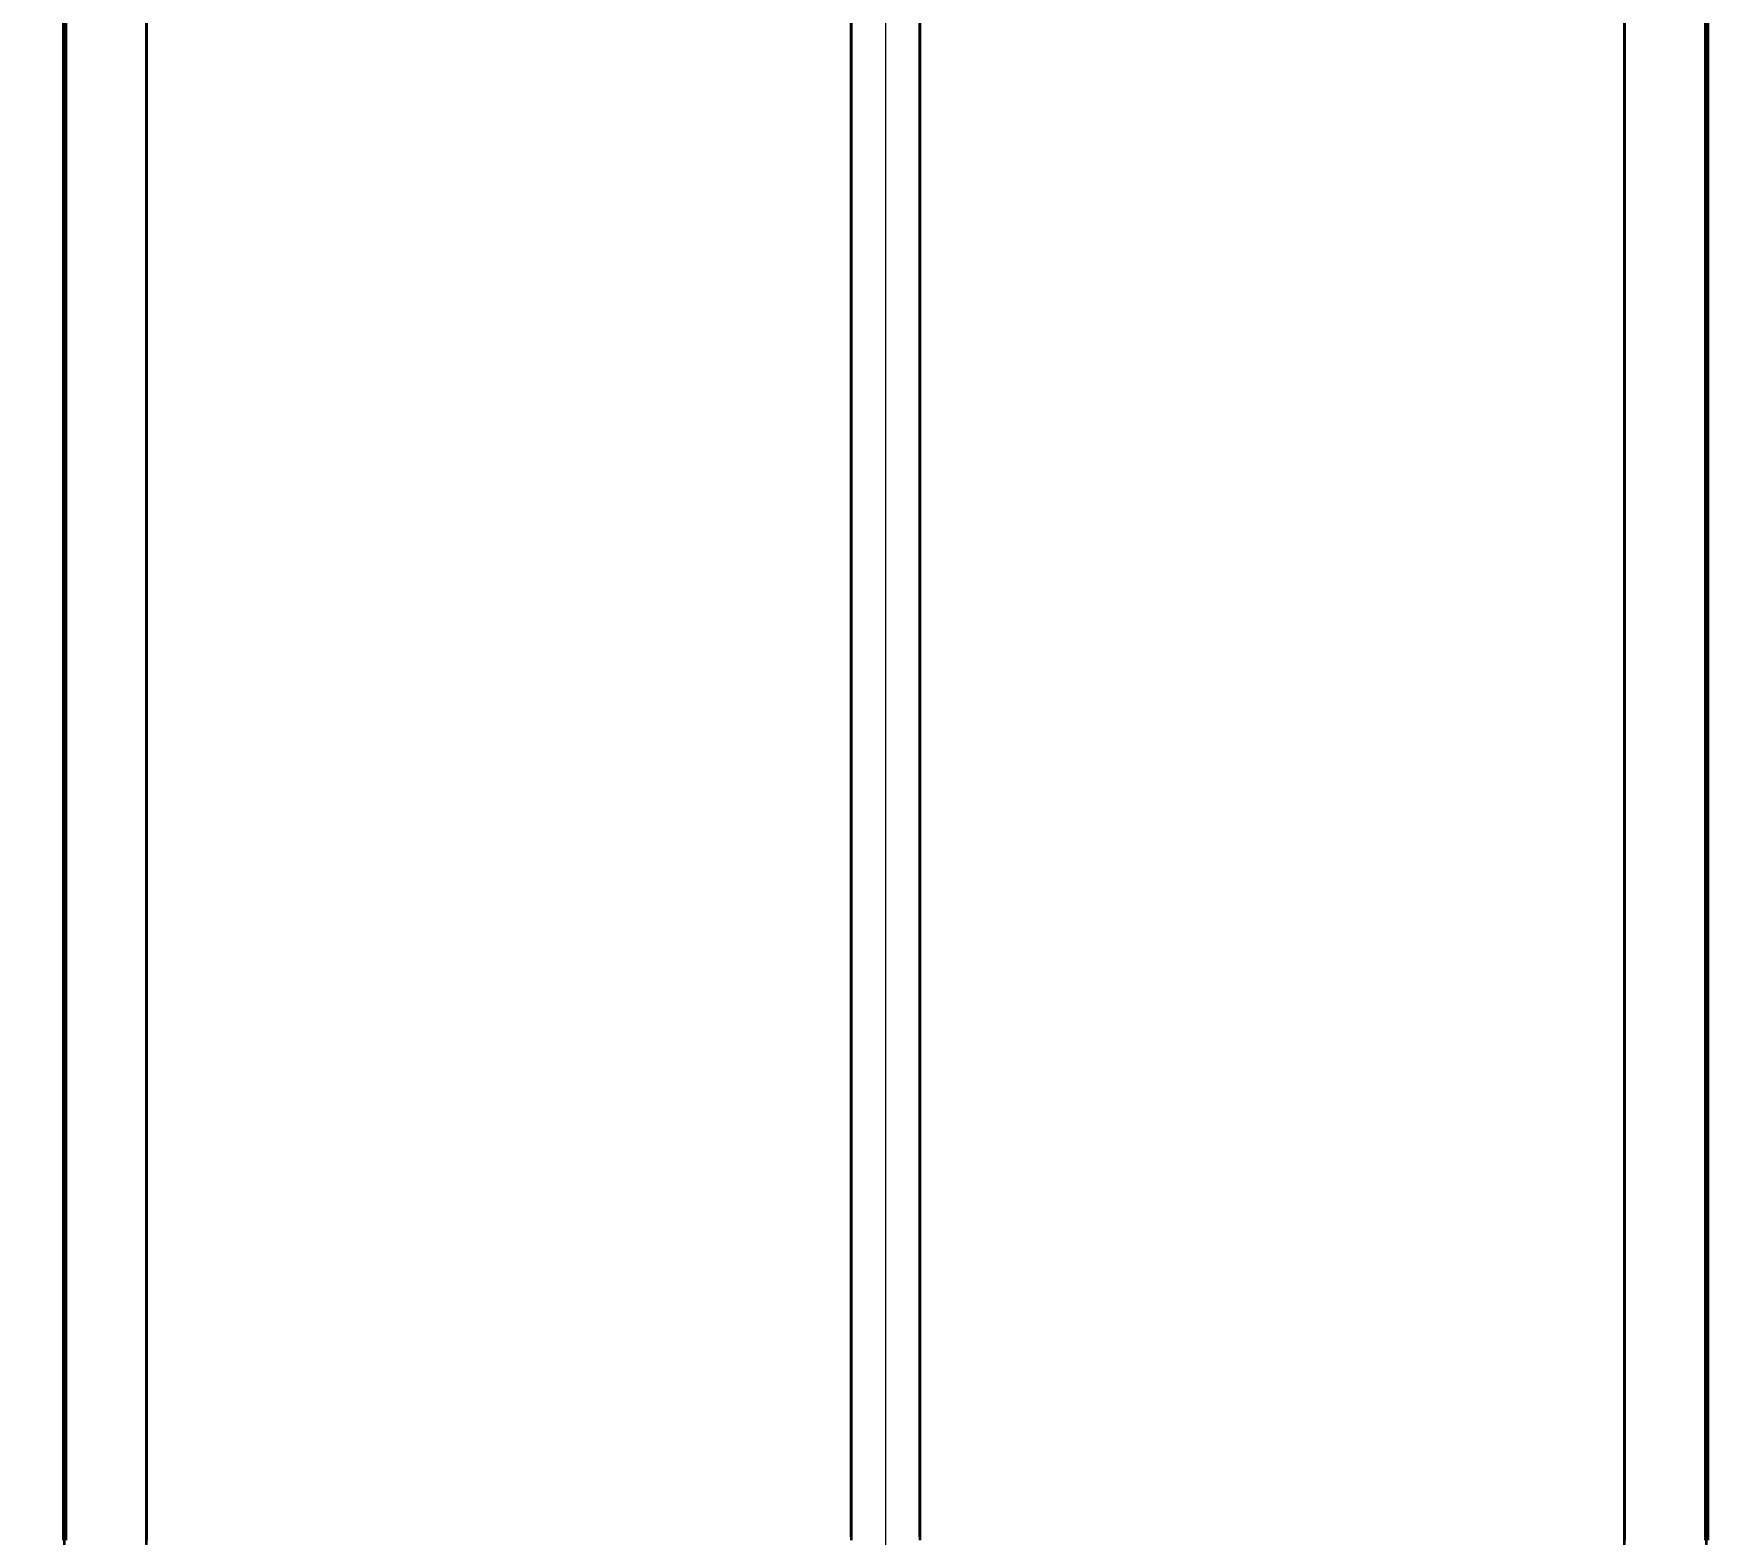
# Model space of a CAD drawing. Header units: millimetres. Extents: x 0 to 2382, y 0 to 420.
# Drawn here: x 181.49 to 187.6, y 100.92 to 106.41 of the extents above; entities that cross this region are included whole.
import ezdxf

# ---------------------------------------------------------------- set-up
doc = ezdxf.new("R2010")
doc.units = ezdxf.units.MM
doc.linetypes.add('IRAM-E-TRAZOS', pattern=[5, 4, -1])
for name, color, linetype, lineweight in [('01-VISIBLE', 7, 'CONTINUOUS', 70), ('02-OCULTA', 4, 'IRAM-E-TRAZOS', 35), ('04-COTA', 3, 'CONTINUOUS', 18)]:
    doc.layers.add(name, color=color, linetype=linetype, lineweight=lineweight)
doc.styles.add('ISO3098', font='isocpeur.ttf')
doc.dimstyles.new('FLAMA-IRAM', dxfattribs={"dimtxt": 3.5, "dimasz": 3.5, "dimexe": 2, "dimexo": 1.5, "dimgap": 1, "dimtad": 1, "dimdec": 1, "dimtxsty": 'ISO3098', "dimblk": 'IRAM_FLECHA', "dimblk1": 'IRAM_FLECHA', "dimblk2": 'IRAM_FLECHA', "dimcen": 2.5, "dimclrd": 256, "dimclre": 256, "dimclrt": 256, "dimazin": 3, "dimtfac": 1, "dimtmove": 0, "dimatfit": 3, "dimlwd": 18, "dimlwe": 18})

# ---------------------------------------------------------------- blocks, each defined once
blk = doc.blocks.new('IRAM_FLECHA')
blk.add_solid([(0, 0), (-1, 0.125), (-1, -0.125)])

msp = doc.modelspace()

# ---------------------------------------------------------------- linework, layer by layer
at = {"layer": '01-VISIBLE'}
for points in [[(181.6, 106.45), (181.6, 106.4), (181.6, 106.35), (181.6, 106.3), (181.6, 106.25), (181.6, 106.2), (181.6, 106.15), (181.6, 106.1), (181.6, 106.05), (181.6, 106), (181.6, 105.95), (181.6, 105.9), (181.6, 105.85), (181.6, 105.8), (181.6, 105.75), (181.6, 105.7), (181.6, 105.65), (181.6, 105.6), (181.6, 105.55), (181.6, 105.5), (181.6, 105.45), (181.6, 105.4), (181.6, 105.35), (181.6, 105.3), (181.6, 105.25), (181.6, 105.2), (181.6, 105.15), (181.6, 105.1), (181.6, 105.05), (181.6, 105), (181.6, 104.95), (181.6, 104.9), (181.6, 104.85), (181.6, 104.8), (181.6, 104.75), (181.6, 104.7), (181.6, 104.65), (181.6, 104.6), (181.6, 104.55), (181.6, 104.5), (181.6, 104.45), (181.6, 104.4), (181.6, 104.35), (181.6, 104.3), (181.6, 104.25), (181.6, 104.2), (181.6, 104.15), (181.6, 104.1), (181.6, 104.05), (181.6, 104), (181.6, 103.95), (181.6, 103.9), (181.6, 103.85), (181.6, 103.8), (181.6, 103.75), (181.6, 103.7), (181.6, 103.65), (181.6, 103.6), (181.6, 103.55), (181.6, 103.5), (181.6, 103.45), (181.6, 103.4), (181.6, 103.35), (181.6, 103.3), (181.6, 103.25), (181.6, 103.2), (181.6, 103.15), (181.6, 103.1), (181.6, 103.05), (181.6, 103), (181.6, 102.95), (181.6, 102.9), (181.6, 102.85), (181.6, 102.8), (181.6, 102.75), (181.6, 102.7), (181.6, 102.65), (181.6, 102.6), (181.6, 102.55), (181.6, 102.5), (181.6, 102.45), (181.6, 102.4), (181.6, 102.35), (181.6, 102.3), (181.6, 102.25), (181.6, 102.2), (181.6, 102.15), (181.6, 102.1), (181.6, 102.05), (181.6, 102), (181.6, 101.95), (181.6, 101.9), (181.6, 101.85), (181.6, 101.8), (181.6, 101.75), (181.6, 101.7), (181.6, 101.65), (181.6, 101.6), (181.6, 101.55), (181.6, 101.5), (181.6, 101.45), (181.6, 101.4), (181.6, 101.35), (181.6, 101.3), (181.6, 101.25), (181.6, 101.2), (181.6, 101.15), (181.6, 101.1), (181.6, 101.05), (181.6, 101), (181.6, 100.95), (181.6, 100.9)], [(187.6, 106.45), (187.6, 106.4), (187.6, 106.35), (187.6, 106.3), (187.6, 106.25), (187.6, 106.2), (187.6, 106.15), (187.6, 106.1), (187.6, 106.05), (187.6, 106), (187.6, 105.95), (187.6, 105.9), (187.6, 105.85), (187.6, 105.8), (187.6, 105.75), (187.6, 105.7), (187.6, 105.65), (187.6, 105.6), (187.6, 105.55), (187.6, 105.5), (187.6, 105.45), (187.6, 105.4), (187.6, 105.35), (187.6, 105.3), (187.6, 105.25), (187.6, 105.2), (187.6, 105.15), (187.6, 105.1), (187.6, 105.05), (187.6, 105), (187.6, 104.95), (187.6, 104.9), (187.6, 104.85), (187.6, 104.8), (187.6, 104.75), (187.6, 104.7), (187.6, 104.65), (187.6, 104.6), (187.6, 104.55), (187.6, 104.5), (187.6, 104.45), (187.6, 104.4), (187.6, 104.35), (187.6, 104.3), (187.6, 104.25), (187.6, 104.2), (187.6, 104.15), (187.6, 104.1), (187.6, 104.05), (187.6, 104), (187.6, 103.95), (187.6, 103.9), (187.6, 103.85), (187.6, 103.8), (187.6, 103.75), (187.6, 103.7), (187.6, 103.65), (187.6, 103.6), (187.6, 103.55), (187.6, 103.5), (187.6, 103.45), (187.6, 103.4), (187.6, 103.35), (187.6, 103.3), (187.6, 103.25), (187.6, 103.2), (187.6, 103.15), (187.6, 103.1), (187.6, 103.05), (187.6, 103), (187.6, 102.95), (187.6, 102.9), (187.6, 102.85), (187.6, 102.8), (187.6, 102.75), (187.6, 102.7), (187.6, 102.65), (187.6, 102.6), (187.6, 102.55), (187.6, 102.5), (187.6, 102.45), (187.6, 102.4), (187.6, 102.35), (187.6, 102.3), (187.6, 102.25), (187.6, 102.2), (187.6, 102.15), (187.6, 102.1), (187.6, 102.05), (187.6, 102), (187.6, 101.95), (187.6, 101.9), (187.6, 101.85), (187.6, 101.8), (187.6, 101.75), (187.6, 101.7), (187.6, 101.65), (187.6, 101.6), (187.6, 101.55), (187.6, 101.5), (187.6, 101.45), (187.6, 101.4), (187.6, 101.35), (187.6, 101.3), (187.6, 101.25), (187.6, 101.2), (187.6, 101.15), (187.6, 101.1), (187.6, 101.05), (187.6, 101), (187.6, 100.95), (187.6, 100.9)]]:
    msp.add_lwpolyline(points, dxfattribs=at)
at = {"layer": '02-OCULTA'}
for points in [[(181.6, 100.9), (181.6, 101), (181.6, 101.1), (181.6, 101.2), (181.6, 101.3), (181.6, 101.4), (181.6, 101.5), (181.6, 101.6), (181.6, 101.7), (181.6, 101.8), (181.6, 101.9), (181.6, 102), (181.6, 102.1), (181.6, 102.2), (181.6, 102.3), (181.6, 102.4), (181.6, 102.5), (181.6, 102.6), (181.6, 102.7), (181.6, 102.8), (181.6, 102.9), (181.6, 103), (181.6, 103.1), (181.6, 103.2), (181.6, 103.3), (181.6, 103.4), (181.6, 103.5), (181.6, 103.6), (181.6, 103.7), (181.6, 103.8), (181.6, 103.9), (181.6, 104), (181.6, 104.1), (181.6, 104.2), (181.6, 104.3), (181.6, 104.4), (181.6, 104.5), (181.6, 104.6), (181.6, 104.7), (181.6, 104.8), (181.6, 104.9), (181.6, 105), (181.6, 105.1), (181.6, 105.2), (181.6, 105.3), (181.6, 105.4), (181.6, 105.5), (181.6, 105.6), (181.6, 105.7), (181.6, 105.8), (181.6, 105.9), (181.6, 106), (181.6, 106.1), (181.6, 106.2), (181.6, 106.3), (181.6, 106.4), (181.6, 106.5)], [(187.6, 100.9), (187.6, 101), (187.6, 101.1), (187.6, 101.2), (187.6, 101.3), (187.6, 101.4), (187.6, 101.5), (187.6, 101.6), (187.6, 101.7), (187.6, 101.8), (187.6, 101.9), (187.6, 102), (187.6, 102.1), (187.6, 102.2), (187.6, 102.3), (187.6, 102.4), (187.6, 102.5), (187.6, 102.6), (187.6, 102.7), (187.6, 102.8), (187.6, 102.9), (187.6, 103), (187.6, 103.1), (187.6, 103.2), (187.6, 103.3), (187.6, 103.4), (187.6, 103.5), (187.6, 103.6), (187.6, 103.7), (187.6, 103.8), (187.6, 103.9), (187.6, 104), (187.6, 104.1), (187.6, 104.2), (187.6, 104.3), (187.6, 104.4), (187.6, 104.5), (187.6, 104.6), (187.6, 104.7), (187.6, 104.8), (187.6, 104.9), (187.6, 105), (187.6, 105.1), (187.6, 105.2), (187.6, 105.3), (187.6, 105.4), (187.6, 105.5), (187.6, 105.6), (187.6, 105.7), (187.6, 105.8), (187.6, 105.9), (187.6, 106), (187.6, 106.1), (187.6, 106.2), (187.6, 106.3), (187.6, 106.4), (187.6, 106.5)], [(181.6, 100.856), (181.6, 100.928), (181.6, 101), (181.6, 101.072), (181.6, 101.144), (181.6, 101.216), (181.6, 101.288), (181.6, 101.36), (181.6, 101.432), (181.6, 101.504), (181.6, 101.576), (181.6, 101.648), (181.6, 101.72), (181.6, 101.792), (181.6, 101.864), (181.6, 101.936), (181.6, 102.008), (181.6, 102.08), (181.6, 102.152), (181.6, 102.224), (181.6, 102.296), (181.6, 102.368), (181.6, 102.44), (181.6, 102.512), (181.6, 102.584), (181.6, 102.656), (181.6, 102.728), (181.6, 102.8), (181.6, 102.872), (181.6, 102.944), (181.6, 103.016), (181.6, 103.088), (181.6, 103.16), (181.6, 103.232), (181.6, 103.304), (181.6, 103.376), (181.6, 103.448), (181.6, 103.52), (181.6, 103.592), (181.6, 103.664), (181.6, 103.736), (181.6, 103.808), (181.6, 103.88), (181.6, 103.952), (181.6, 104.024), (181.6, 104.096), (181.6, 104.168), (181.6, 104.24), (181.6, 104.312), (181.6, 104.384), (181.6, 104.456), (181.6, 104.528), (181.6, 104.6), (181.6, 104.672), (181.6, 104.744), (181.6, 104.816), (181.6, 104.888), (181.6, 104.96), (181.6, 105.032), (181.6, 105.104), (181.6, 105.176), (181.6, 105.248), (181.6, 105.32), (181.6, 105.392), (181.6, 105.464), (181.6, 105.536), (181.6, 105.608), (181.6, 105.68), (181.6, 105.752), (181.6, 105.824), (181.6, 105.896), (181.6, 105.968), (181.6, 106.04), (181.6, 106.112), (181.6, 106.184), (181.6, 106.256), (181.6, 106.328), (181.6, 106.4), (181.6, 106.472)], [(181.6, 106.45), (181.6, 106.4), (181.6, 106.35), (181.6, 106.3), (181.6, 106.25), (181.6, 106.2), (181.6, 106.15), (181.6, 106.1), (181.6, 106.05), (181.6, 106), (181.6, 105.95), (181.6, 105.9), (181.6, 105.85), (181.6, 105.8), (181.6, 105.75), (181.6, 105.7), (181.6, 105.65), (181.6, 105.6), (181.6, 105.55), (181.6, 105.5), (181.6, 105.45), (181.6, 105.4), (181.6, 105.35), (181.6, 105.3), (181.6, 105.25), (181.6, 105.2), (181.6, 105.15), (181.6, 105.1), (181.6, 105.05), (181.6, 105), (181.6, 104.95), (181.6, 104.9), (181.6, 104.85), (181.6, 104.8), (181.6, 104.75), (181.6, 104.7), (181.6, 104.65), (181.6, 104.6), (181.6, 104.55), (181.6, 104.5), (181.6, 104.45), (181.6, 104.4), (181.6, 104.35), (181.6, 104.3), (181.6, 104.25), (181.6, 104.2), (181.6, 104.15), (181.6, 104.1), (181.6, 104.05), (181.6, 104), (181.6, 103.95), (181.6, 103.9), (181.6, 103.85), (181.6, 103.8), (181.6, 103.75), (181.6, 103.7), (181.6, 103.65), (181.6, 103.6), (181.6, 103.55), (181.6, 103.5), (181.6, 103.45), (181.6, 103.4), (181.6, 103.35), (181.6, 103.3), (181.6, 103.25), (181.6, 103.2), (181.6, 103.15), (181.6, 103.1), (181.6, 103.05), (181.6, 103), (181.6, 102.95), (181.6, 102.9), (181.6, 102.85), (181.6, 102.8), (181.6, 102.75), (181.6, 102.7), (181.6, 102.65), (181.6, 102.6), (181.6, 102.55), (181.6, 102.5), (181.6, 102.45), (181.6, 102.4), (181.6, 102.35), (181.6, 102.3), (181.6, 102.25), (181.6, 102.2), (181.6, 102.15), (181.6, 102.1), (181.6, 102.05), (181.6, 102), (181.6, 101.95), (181.6, 101.9), (181.6, 101.85), (181.6, 101.8), (181.6, 101.75), (181.6, 101.7), (181.6, 101.65), (181.6, 101.6), (181.6, 101.55), (181.6, 101.5), (181.6, 101.45), (181.6, 101.4), (181.6, 101.35), (181.6, 101.3), (181.6, 101.25), (181.6, 101.2), (181.6, 101.15), (181.6, 101.1), (181.6, 101.05), (181.6, 101), (181.6, 100.95), (181.6, 100.9)], [(181.9, 100.856), (181.9, 100.928), (181.9, 101), (181.9, 101.072), (181.9, 101.144), (181.9, 101.216), (181.9, 101.288), (181.9, 101.36), (181.9, 101.432), (181.9, 101.504), (181.9, 101.576), (181.9, 101.648), (181.9, 101.72), (181.9, 101.792), (181.9, 101.864), (181.9, 101.936), (181.9, 102.008), (181.9, 102.08), (181.9, 102.152), (181.9, 102.224), (181.9, 102.296), (181.9, 102.368), (181.9, 102.44), (181.9, 102.512), (181.9, 102.584), (181.9, 102.656), (181.9, 102.728), (181.9, 102.8), (181.9, 102.872), (181.9, 102.944), (181.9, 103.016), (181.9, 103.088), (181.9, 103.16), (181.9, 103.232), (181.9, 103.304), (181.9, 103.376), (181.9, 103.448), (181.9, 103.52), (181.9, 103.592), (181.9, 103.664), (181.9, 103.736), (181.9, 103.808), (181.9, 103.88), (181.9, 103.952), (181.9, 104.024), (181.9, 104.096), (181.9, 104.168), (181.9, 104.24), (181.9, 104.312), (181.9, 104.384), (181.9, 104.456), (181.9, 104.528), (181.9, 104.6), (181.9, 104.672), (181.9, 104.744), (181.9, 104.816), (181.9, 104.888), (181.9, 104.96), (181.9, 105.032), (181.9, 105.104), (181.9, 105.176), (181.9, 105.248), (181.9, 105.32), (181.9, 105.392), (181.9, 105.464), (181.9, 105.536), (181.9, 105.608), (181.9, 105.68), (181.9, 105.752), (181.9, 105.824), (181.9, 105.896), (181.9, 105.968), (181.9, 106.04), (181.9, 106.112), (181.9, 106.184), (181.9, 106.256), (181.9, 106.328), (181.9, 106.4), (181.9, 106.472)], [(181.9, 106.45), (181.9, 106.4), (181.9, 106.35), (181.9, 106.3), (181.9, 106.25), (181.9, 106.2), (181.9, 106.15), (181.9, 106.1), (181.9, 106.05), (181.9, 106), (181.9, 105.95), (181.9, 105.9), (181.9, 105.85), (181.9, 105.8), (181.9, 105.75), (181.9, 105.7), (181.9, 105.65), (181.9, 105.6), (181.9, 105.55), (181.9, 105.5), (181.9, 105.45), (181.9, 105.4), (181.9, 105.35), (181.9, 105.3), (181.9, 105.25), (181.9, 105.2), (181.9, 105.15), (181.9, 105.1), (181.9, 105.05), (181.9, 105), (181.9, 104.95), (181.9, 104.9), (181.9, 104.85), (181.9, 104.8), (181.9, 104.75), (181.9, 104.7), (181.9, 104.65), (181.9, 104.6), (181.9, 104.55), (181.9, 104.5), (181.9, 104.45), (181.9, 104.4), (181.9, 104.35), (181.9, 104.3), (181.9, 104.25), (181.9, 104.2), (181.9, 104.15), (181.9, 104.1), (181.9, 104.05), (181.9, 104), (181.9, 103.95), (181.9, 103.9), (181.9, 103.85), (181.9, 103.8), (181.9, 103.75), (181.9, 103.7), (181.9, 103.65), (181.9, 103.6), (181.9, 103.55), (181.9, 103.5), (181.9, 103.45), (181.9, 103.4), (181.9, 103.35), (181.9, 103.3), (181.9, 103.25), (181.9, 103.2), (181.9, 103.15), (181.9, 103.1), (181.9, 103.05), (181.9, 103), (181.9, 102.95), (181.9, 102.9), (181.9, 102.85), (181.9, 102.8), (181.9, 102.75), (181.9, 102.7), (181.9, 102.65), (181.9, 102.6), (181.9, 102.55), (181.9, 102.5), (181.9, 102.45), (181.9, 102.4), (181.9, 102.35), (181.9, 102.3), (181.9, 102.25), (181.9, 102.2), (181.9, 102.15), (181.9, 102.1), (181.9, 102.05), (181.9, 102), (181.9, 101.95), (181.9, 101.9), (181.9, 101.85), (181.9, 101.8), (181.9, 101.75), (181.9, 101.7), (181.9, 101.65), (181.9, 101.6), (181.9, 101.55), (181.9, 101.5), (181.9, 101.45), (181.9, 101.4), (181.9, 101.35), (181.9, 101.3), (181.9, 101.25), (181.9, 101.2), (181.9, 101.15), (181.9, 101.1), (181.9, 101.05), (181.9, 101), (181.9, 100.95), (181.9, 100.9)], [(181.9, 106.45), (181.9, 106.4), (181.9, 106.35), (181.9, 106.3), (181.9, 106.25), (181.9, 106.2), (181.9, 106.15), (181.9, 106.1), (181.9, 106.05), (181.9, 106), (181.9, 105.95), (181.9, 105.9), (181.9, 105.85), (181.9, 105.8), (181.9, 105.75), (181.9, 105.7), (181.9, 105.65), (181.9, 105.6), (181.9, 105.55), (181.9, 105.5), (181.9, 105.45), (181.9, 105.4), (181.9, 105.35), (181.9, 105.3), (181.9, 105.25), (181.9, 105.2), (181.9, 105.15), (181.9, 105.1), (181.9, 105.05), (181.9, 105), (181.9, 104.95), (181.9, 104.9), (181.9, 104.85), (181.9, 104.8), (181.9, 104.75), (181.9, 104.7), (181.9, 104.65), (181.9, 104.6), (181.9, 104.55), (181.9, 104.5), (181.9, 104.45), (181.9, 104.4), (181.9, 104.35), (181.9, 104.3), (181.9, 104.25), (181.9, 104.2), (181.9, 104.15), (181.9, 104.1), (181.9, 104.05), (181.9, 104), (181.9, 103.95), (181.9, 103.9), (181.9, 103.85), (181.9, 103.8), (181.9, 103.75), (181.9, 103.7), (181.9, 103.65), (181.9, 103.6), (181.9, 103.55), (181.9, 103.5), (181.9, 103.45), (181.9, 103.4), (181.9, 103.35), (181.9, 103.3), (181.9, 103.25), (181.9, 103.2), (181.9, 103.15), (181.9, 103.1), (181.9, 103.05), (181.9, 103), (181.9, 102.95), (181.9, 102.9), (181.9, 102.85), (181.9, 102.8), (181.9, 102.75), (181.9, 102.7), (181.9, 102.65), (181.9, 102.6), (181.9, 102.55), (181.9, 102.5), (181.9, 102.45), (181.9, 102.4), (181.9, 102.35), (181.9, 102.3), (181.9, 102.25), (181.9, 102.2), (181.9, 102.15), (181.9, 102.1), (181.9, 102.05), (181.9, 102), (181.9, 101.95), (181.9, 101.9), (181.9, 101.85), (181.9, 101.8), (181.9, 101.75), (181.9, 101.7), (181.9, 101.65), (181.9, 101.6), (181.9, 101.55), (181.9, 101.5), (181.9, 101.45), (181.9, 101.4), (181.9, 101.35), (181.9, 101.3), (181.9, 101.25), (181.9, 101.2), (181.9, 101.15), (181.9, 101.1), (181.9, 101.05), (181.9, 101), (181.9, 100.95), (181.9, 100.9)], [(181.9, 100.912), (181.9, 100.983), (181.9, 101.054), (181.9, 101.125), (181.9, 101.196), (181.9, 101.267), (181.9, 101.338), (181.9, 101.409), (181.9, 101.48), (181.9, 101.551), (181.9, 101.622), (181.9, 101.693), (181.9, 101.764), (181.9, 101.835), (181.9, 101.906), (181.9, 101.977), (181.9, 102.048), (181.9, 102.119), (181.9, 102.19), (181.9, 102.261), (181.9, 102.332), (181.9, 102.403), (181.9, 102.474), (181.9, 102.545), (181.9, 102.616), (181.9, 102.687), (181.9, 102.758), (181.9, 102.829), (181.9, 102.9), (181.9, 102.971), (181.9, 103.042), (181.9, 103.113), (181.9, 103.184), (181.9, 103.255), (181.9, 103.326), (181.9, 103.397), (181.9, 103.468), (181.9, 103.539), (181.9, 103.61), (181.9, 103.681), (181.9, 103.752), (181.9, 103.823), (181.9, 103.894), (181.9, 103.965), (181.9, 104.036), (181.9, 104.107), (181.9, 104.178), (181.9, 104.249), (181.9, 104.32), (181.9, 104.391), (181.9, 104.462), (181.9, 104.533), (181.9, 104.604), (181.9, 104.675), (181.9, 104.746), (181.9, 104.817), (181.9, 104.888), (181.9, 104.959), (181.9, 105.03), (181.9, 105.101), (181.9, 105.172), (181.9, 105.243), (181.9, 105.314), (181.9, 105.385), (181.9, 105.456), (181.9, 105.527), (181.9, 105.598), (181.9, 105.669), (181.9, 105.74), (181.9, 105.811), (181.9, 105.882), (181.9, 105.953), (181.9, 106.024), (181.9, 106.095), (181.9, 106.166), (181.9, 106.237), (181.9, 106.308), (181.9, 106.379), (181.9, 106.45)], [(184.475, 106.45), (184.475, 106.4), (184.475, 106.35), (184.475, 106.3), (184.475, 106.25), (184.475, 106.2), (184.475, 106.15), (184.475, 106.1), (184.475, 106.05), (184.475, 106), (184.475, 105.95), (184.475, 105.9), (184.475, 105.85), (184.475, 105.8), (184.475, 105.75), (184.475, 105.7), (184.475, 105.65), (184.475, 105.6), (184.475, 105.55), (184.475, 105.5), (184.475, 105.45), (184.475, 105.4), (184.475, 105.35), (184.475, 105.3), (184.475, 105.25), (184.475, 105.2), (184.475, 105.15), (184.475, 105.1), (184.475, 105.05), (184.475, 105), (184.475, 104.95), (184.475, 104.9), (184.475, 104.85), (184.475, 104.8), (184.475, 104.75), (184.475, 104.7), (184.475, 104.65), (184.475, 104.6), (184.475, 104.55), (184.475, 104.5), (184.475, 104.45), (184.475, 104.4), (184.475, 104.35), (184.475, 104.3), (184.475, 104.25), (184.475, 104.2), (184.475, 104.15), (184.475, 104.1), (184.475, 104.05), (184.475, 104), (184.475, 103.95), (184.475, 103.9), (184.475, 103.85), (184.475, 103.8), (184.475, 103.75), (184.475, 103.7), (184.475, 103.65), (184.475, 103.6), (184.475, 103.55), (184.475, 103.5), (184.475, 103.45), (184.475, 103.4), (184.475, 103.35), (184.475, 103.3), (184.475, 103.25), (184.475, 103.2), (184.475, 103.15), (184.475, 103.1), (184.475, 103.05), (184.475, 103), (184.475, 102.95), (184.475, 102.9), (184.475, 102.85), (184.475, 102.8), (184.475, 102.75), (184.475, 102.7), (184.475, 102.65), (184.475, 102.6), (184.475, 102.55), (184.475, 102.5), (184.475, 102.45), (184.475, 102.4), (184.475, 102.35), (184.475, 102.3), (184.475, 102.25), (184.475, 102.2), (184.475, 102.15), (184.475, 102.1), (184.475, 102.05), (184.475, 102), (184.475, 101.95), (184.475, 101.9), (184.475, 101.85), (184.475, 101.8), (184.475, 101.75), (184.475, 101.7), (184.475, 101.65), (184.475, 101.6), (184.475, 101.55), (184.475, 101.5), (184.475, 101.45), (184.475, 101.4), (184.475, 101.35), (184.475, 101.3), (184.475, 101.25), (184.475, 101.2), (184.475, 101.15), (184.475, 101.1), (184.475, 101.05), (184.475, 101), (184.475, 100.95), (184.475, 100.9)], [(184.475, 100.912), (184.475, 100.983), (184.475, 101.054), (184.475, 101.125), (184.475, 101.196), (184.475, 101.267), (184.475, 101.338), (184.475, 101.409), (184.475, 101.48), (184.475, 101.551), (184.475, 101.622), (184.475, 101.693), (184.475, 101.764), (184.475, 101.835), (184.475, 101.906), (184.475, 101.977), (184.475, 102.048), (184.475, 102.119), (184.475, 102.19), (184.475, 102.261), (184.475, 102.332), (184.475, 102.403), (184.475, 102.474), (184.475, 102.545), (184.475, 102.616), (184.475, 102.687), (184.475, 102.758), (184.475, 102.829), (184.475, 102.9), (184.475, 102.971), (184.475, 103.042), (184.475, 103.113), (184.475, 103.184), (184.475, 103.255), (184.475, 103.326), (184.475, 103.397), (184.475, 103.468), (184.475, 103.539), (184.475, 103.61), (184.475, 103.681), (184.475, 103.752), (184.475, 103.823), (184.475, 103.894), (184.475, 103.965), (184.475, 104.036), (184.475, 104.107), (184.475, 104.178), (184.475, 104.249), (184.475, 104.32), (184.475, 104.391), (184.475, 104.462), (184.475, 104.533), (184.475, 104.604), (184.475, 104.675), (184.475, 104.746), (184.475, 104.817), (184.475, 104.888), (184.475, 104.959), (184.475, 105.03), (184.475, 105.101), (184.475, 105.172), (184.475, 105.243), (184.475, 105.314), (184.475, 105.385), (184.475, 105.456), (184.475, 105.527), (184.475, 105.598), (184.475, 105.669), (184.475, 105.74), (184.475, 105.811), (184.475, 105.882), (184.475, 105.953), (184.475, 106.024), (184.475, 106.095), (184.475, 106.166), (184.475, 106.237), (184.475, 106.308), (184.475, 106.379), (184.475, 106.45)], [(184.725, 106.45), (184.725, 106.4), (184.725, 106.35), (184.725, 106.3), (184.725, 106.25), (184.725, 106.2), (184.725, 106.15), (184.725, 106.1), (184.725, 106.05), (184.725, 106), (184.725, 105.95), (184.725, 105.9), (184.725, 105.85), (184.725, 105.8), (184.725, 105.75), (184.725, 105.7), (184.725, 105.65), (184.725, 105.6), (184.725, 105.55), (184.725, 105.5), (184.725, 105.45), (184.725, 105.4), (184.725, 105.35), (184.725, 105.3), (184.725, 105.25), (184.725, 105.2), (184.725, 105.15), (184.725, 105.1), (184.725, 105.05), (184.725, 105), (184.725, 104.95), (184.725, 104.9), (184.725, 104.85), (184.725, 104.8), (184.725, 104.75), (184.725, 104.7), (184.725, 104.65), (184.725, 104.6), (184.725, 104.55), (184.725, 104.5), (184.725, 104.45), (184.725, 104.4), (184.725, 104.35), (184.725, 104.3), (184.725, 104.25), (184.725, 104.2), (184.725, 104.15), (184.725, 104.1), (184.725, 104.05), (184.725, 104), (184.725, 103.95), (184.725, 103.9), (184.725, 103.85), (184.725, 103.8), (184.725, 103.75), (184.725, 103.7), (184.725, 103.65), (184.725, 103.6), (184.725, 103.55), (184.725, 103.5), (184.725, 103.45), (184.725, 103.4), (184.725, 103.35), (184.725, 103.3), (184.725, 103.25), (184.725, 103.2), (184.725, 103.15), (184.725, 103.1), (184.725, 103.05), (184.725, 103), (184.725, 102.95), (184.725, 102.9), (184.725, 102.85), (184.725, 102.8), (184.725, 102.75), (184.725, 102.7), (184.725, 102.65), (184.725, 102.6), (184.725, 102.55), (184.725, 102.5), (184.725, 102.45), (184.725, 102.4), (184.725, 102.35), (184.725, 102.3), (184.725, 102.25), (184.725, 102.2), (184.725, 102.15), (184.725, 102.1), (184.725, 102.05), (184.725, 102), (184.725, 101.95), (184.725, 101.9), (184.725, 101.85), (184.725, 101.8), (184.725, 101.75), (184.725, 101.7), (184.725, 101.65), (184.725, 101.6), (184.725, 101.55), (184.725, 101.5), (184.725, 101.45), (184.725, 101.4), (184.725, 101.35), (184.725, 101.3), (184.725, 101.25), (184.725, 101.2), (184.725, 101.15), (184.725, 101.1), (184.725, 101.05), (184.725, 101), (184.725, 100.95), (184.725, 100.9)], [(184.725, 100.912), (184.725, 100.983), (184.725, 101.054), (184.725, 101.125), (184.725, 101.196), (184.725, 101.267), (184.725, 101.338), (184.725, 101.409), (184.725, 101.48), (184.725, 101.551), (184.725, 101.622), (184.725, 101.693), (184.725, 101.764), (184.725, 101.835), (184.725, 101.906), (184.725, 101.977), (184.725, 102.048), (184.725, 102.119), (184.725, 102.19), (184.725, 102.261), (184.725, 102.332), (184.725, 102.403), (184.725, 102.474), (184.725, 102.545), (184.725, 102.616), (184.725, 102.687), (184.725, 102.758), (184.725, 102.829), (184.725, 102.9), (184.725, 102.971), (184.725, 103.042), (184.725, 103.113), (184.725, 103.184), (184.725, 103.255), (184.725, 103.326), (184.725, 103.397), (184.725, 103.468), (184.725, 103.539), (184.725, 103.61), (184.725, 103.681), (184.725, 103.752), (184.725, 103.823), (184.725, 103.894), (184.725, 103.965), (184.725, 104.036), (184.725, 104.107), (184.725, 104.178), (184.725, 104.249), (184.725, 104.32), (184.725, 104.391), (184.725, 104.462), (184.725, 104.533), (184.725, 104.604), (184.725, 104.675), (184.725, 104.746), (184.725, 104.817), (184.725, 104.888), (184.725, 104.959), (184.725, 105.03), (184.725, 105.101), (184.725, 105.172), (184.725, 105.243), (184.725, 105.314), (184.725, 105.385), (184.725, 105.456), (184.725, 105.527), (184.725, 105.598), (184.725, 105.669), (184.725, 105.74), (184.725, 105.811), (184.725, 105.882), (184.725, 105.953), (184.725, 106.024), (184.725, 106.095), (184.725, 106.166), (184.725, 106.237), (184.725, 106.308), (184.725, 106.379), (184.725, 106.45)], [(187.3, 100.856), (187.3, 100.928), (187.3, 101), (187.3, 101.072), (187.3, 101.144), (187.3, 101.216), (187.3, 101.288), (187.3, 101.36), (187.3, 101.432), (187.3, 101.504), (187.3, 101.576), (187.3, 101.648), (187.3, 101.72), (187.3, 101.792), (187.3, 101.864), (187.3, 101.936), (187.3, 102.008), (187.3, 102.08), (187.3, 102.152), (187.3, 102.224), (187.3, 102.296), (187.3, 102.368), (187.3, 102.44), (187.3, 102.512), (187.3, 102.584), (187.3, 102.656), (187.3, 102.728), (187.3, 102.8), (187.3, 102.872), (187.3, 102.944), (187.3, 103.016), (187.3, 103.088), (187.3, 103.16), (187.3, 103.232), (187.3, 103.304), (187.3, 103.376), (187.3, 103.448), (187.3, 103.52), (187.3, 103.592), (187.3, 103.664), (187.3, 103.736), (187.3, 103.808), (187.3, 103.88), (187.3, 103.952), (187.3, 104.024), (187.3, 104.096), (187.3, 104.168), (187.3, 104.24), (187.3, 104.312), (187.3, 104.384), (187.3, 104.456), (187.3, 104.528), (187.3, 104.6), (187.3, 104.672), (187.3, 104.744), (187.3, 104.816), (187.3, 104.888), (187.3, 104.96), (187.3, 105.032), (187.3, 105.104), (187.3, 105.176), (187.3, 105.248), (187.3, 105.32), (187.3, 105.392), (187.3, 105.464), (187.3, 105.536), (187.3, 105.608), (187.3, 105.68), (187.3, 105.752), (187.3, 105.824), (187.3, 105.896), (187.3, 105.968), (187.3, 106.04), (187.3, 106.112), (187.3, 106.184), (187.3, 106.256), (187.3, 106.328), (187.3, 106.4), (187.3, 106.472)], [(187.3, 106.45), (187.3, 106.4), (187.3, 106.35), (187.3, 106.3), (187.3, 106.25), (187.3, 106.2), (187.3, 106.15), (187.3, 106.1), (187.3, 106.05), (187.3, 106), (187.3, 105.95), (187.3, 105.9), (187.3, 105.85), (187.3, 105.8), (187.3, 105.75), (187.3, 105.7), (187.3, 105.65), (187.3, 105.6), (187.3, 105.55), (187.3, 105.5), (187.3, 105.45), (187.3, 105.4), (187.3, 105.35), (187.3, 105.3), (187.3, 105.25), (187.3, 105.2), (187.3, 105.15), (187.3, 105.1), (187.3, 105.05), (187.3, 105), (187.3, 104.95), (187.3, 104.9), (187.3, 104.85), (187.3, 104.8), (187.3, 104.75), (187.3, 104.7), (187.3, 104.65), (187.3, 104.6), (187.3, 104.55), (187.3, 104.5), (187.3, 104.45), (187.3, 104.4), (187.3, 104.35), (187.3, 104.3), (187.3, 104.25), (187.3, 104.2), (187.3, 104.15), (187.3, 104.1), (187.3, 104.05), (187.3, 104), (187.3, 103.95), (187.3, 103.9), (187.3, 103.85), (187.3, 103.8), (187.3, 103.75), (187.3, 103.7), (187.3, 103.65), (187.3, 103.6), (187.3, 103.55), (187.3, 103.5), (187.3, 103.45), (187.3, 103.4), (187.3, 103.35), (187.3, 103.3), (187.3, 103.25), (187.3, 103.2), (187.3, 103.15), (187.3, 103.1), (187.3, 103.05), (187.3, 103), (187.3, 102.95), (187.3, 102.9), (187.3, 102.85), (187.3, 102.8), (187.3, 102.75), (187.3, 102.7), (187.3, 102.65), (187.3, 102.6), (187.3, 102.55), (187.3, 102.5), (187.3, 102.45), (187.3, 102.4), (187.3, 102.35), (187.3, 102.3), (187.3, 102.25), (187.3, 102.2), (187.3, 102.15), (187.3, 102.1), (187.3, 102.05), (187.3, 102), (187.3, 101.95), (187.3, 101.9), (187.3, 101.85), (187.3, 101.8), (187.3, 101.75), (187.3, 101.7), (187.3, 101.65), (187.3, 101.6), (187.3, 101.55), (187.3, 101.5), (187.3, 101.45), (187.3, 101.4), (187.3, 101.35), (187.3, 101.3), (187.3, 101.25), (187.3, 101.2), (187.3, 101.15), (187.3, 101.1), (187.3, 101.05), (187.3, 101), (187.3, 100.95), (187.3, 100.9)], [(187.3, 106.45), (187.3, 106.4), (187.3, 106.35), (187.3, 106.3), (187.3, 106.25), (187.3, 106.2), (187.3, 106.15), (187.3, 106.1), (187.3, 106.05), (187.3, 106), (187.3, 105.95), (187.3, 105.9), (187.3, 105.85), (187.3, 105.8), (187.3, 105.75), (187.3, 105.7), (187.3, 105.65), (187.3, 105.6), (187.3, 105.55), (187.3, 105.5), (187.3, 105.45), (187.3, 105.4), (187.3, 105.35), (187.3, 105.3), (187.3, 105.25), (187.3, 105.2), (187.3, 105.15), (187.3, 105.1), (187.3, 105.05), (187.3, 105), (187.3, 104.95), (187.3, 104.9), (187.3, 104.85), (187.3, 104.8), (187.3, 104.75), (187.3, 104.7), (187.3, 104.65), (187.3, 104.6), (187.3, 104.55), (187.3, 104.5), (187.3, 104.45), (187.3, 104.4), (187.3, 104.35), (187.3, 104.3), (187.3, 104.25), (187.3, 104.2), (187.3, 104.15), (187.3, 104.1), (187.3, 104.05), (187.3, 104), (187.3, 103.95), (187.3, 103.9), (187.3, 103.85), (187.3, 103.8), (187.3, 103.75), (187.3, 103.7), (187.3, 103.65), (187.3, 103.6), (187.3, 103.55), (187.3, 103.5), (187.3, 103.45), (187.3, 103.4), (187.3, 103.35), (187.3, 103.3), (187.3, 103.25), (187.3, 103.2), (187.3, 103.15), (187.3, 103.1), (187.3, 103.05), (187.3, 103), (187.3, 102.95), (187.3, 102.9), (187.3, 102.85), (187.3, 102.8), (187.3, 102.75), (187.3, 102.7), (187.3, 102.65), (187.3, 102.6), (187.3, 102.55), (187.3, 102.5), (187.3, 102.45), (187.3, 102.4), (187.3, 102.35), (187.3, 102.3), (187.3, 102.25), (187.3, 102.2), (187.3, 102.15), (187.3, 102.1), (187.3, 102.05), (187.3, 102), (187.3, 101.95), (187.3, 101.9), (187.3, 101.85), (187.3, 101.8), (187.3, 101.75), (187.3, 101.7), (187.3, 101.65), (187.3, 101.6), (187.3, 101.55), (187.3, 101.5), (187.3, 101.45), (187.3, 101.4), (187.3, 101.35), (187.3, 101.3), (187.3, 101.25), (187.3, 101.2), (187.3, 101.15), (187.3, 101.1), (187.3, 101.05), (187.3, 101), (187.3, 100.95), (187.3, 100.9)], [(187.3, 100.912), (187.3, 100.983), (187.3, 101.054), (187.3, 101.125), (187.3, 101.196), (187.3, 101.267), (187.3, 101.338), (187.3, 101.409), (187.3, 101.48), (187.3, 101.551), (187.3, 101.622), (187.3, 101.693), (187.3, 101.764), (187.3, 101.835), (187.3, 101.906), (187.3, 101.977), (187.3, 102.048), (187.3, 102.119), (187.3, 102.19), (187.3, 102.261), (187.3, 102.332), (187.3, 102.403), (187.3, 102.474), (187.3, 102.545), (187.3, 102.616), (187.3, 102.687), (187.3, 102.758), (187.3, 102.829), (187.3, 102.9), (187.3, 102.971), (187.3, 103.042), (187.3, 103.113), (187.3, 103.184), (187.3, 103.255), (187.3, 103.326), (187.3, 103.397), (187.3, 103.468), (187.3, 103.539), (187.3, 103.61), (187.3, 103.681), (187.3, 103.752), (187.3, 103.823), (187.3, 103.894), (187.3, 103.965), (187.3, 104.036), (187.3, 104.107), (187.3, 104.178), (187.3, 104.249), (187.3, 104.32), (187.3, 104.391), (187.3, 104.462), (187.3, 104.533), (187.3, 104.604), (187.3, 104.675), (187.3, 104.746), (187.3, 104.817), (187.3, 104.888), (187.3, 104.959), (187.3, 105.03), (187.3, 105.101), (187.3, 105.172), (187.3, 105.243), (187.3, 105.314), (187.3, 105.385), (187.3, 105.456), (187.3, 105.527), (187.3, 105.598), (187.3, 105.669), (187.3, 105.74), (187.3, 105.811), (187.3, 105.882), (187.3, 105.953), (187.3, 106.024), (187.3, 106.095), (187.3, 106.166), (187.3, 106.237), (187.3, 106.308), (187.3, 106.379), (187.3, 106.45)], [(187.6, 100.856), (187.6, 100.928), (187.6, 101), (187.6, 101.072), (187.6, 101.144), (187.6, 101.216), (187.6, 101.288), (187.6, 101.36), (187.6, 101.432), (187.6, 101.504), (187.6, 101.576), (187.6, 101.648), (187.6, 101.72), (187.6, 101.792), (187.6, 101.864), (187.6, 101.936), (187.6, 102.008), (187.6, 102.08), (187.6, 102.152), (187.6, 102.224), (187.6, 102.296), (187.6, 102.368), (187.6, 102.44), (187.6, 102.512), (187.6, 102.584), (187.6, 102.656), (187.6, 102.728), (187.6, 102.8), (187.6, 102.872), (187.6, 102.944), (187.6, 103.016), (187.6, 103.088), (187.6, 103.16), (187.6, 103.232), (187.6, 103.304), (187.6, 103.376), (187.6, 103.448), (187.6, 103.52), (187.6, 103.592), (187.6, 103.664), (187.6, 103.736), (187.6, 103.808), (187.6, 103.88), (187.6, 103.952), (187.6, 104.024), (187.6, 104.096), (187.6, 104.168), (187.6, 104.24), (187.6, 104.312), (187.6, 104.384), (187.6, 104.456), (187.6, 104.528), (187.6, 104.6), (187.6, 104.672), (187.6, 104.744), (187.6, 104.816), (187.6, 104.888), (187.6, 104.96), (187.6, 105.032), (187.6, 105.104), (187.6, 105.176), (187.6, 105.248), (187.6, 105.32), (187.6, 105.392), (187.6, 105.464), (187.6, 105.536), (187.6, 105.608), (187.6, 105.68), (187.6, 105.752), (187.6, 105.824), (187.6, 105.896), (187.6, 105.968), (187.6, 106.04), (187.6, 106.112), (187.6, 106.184), (187.6, 106.256), (187.6, 106.328), (187.6, 106.4), (187.6, 106.472)], [(187.6, 106.45), (187.6, 106.4), (187.6, 106.35), (187.6, 106.3), (187.6, 106.25), (187.6, 106.2), (187.6, 106.15), (187.6, 106.1), (187.6, 106.05), (187.6, 106), (187.6, 105.95), (187.6, 105.9), (187.6, 105.85), (187.6, 105.8), (187.6, 105.75), (187.6, 105.7), (187.6, 105.65), (187.6, 105.6), (187.6, 105.55), (187.6, 105.5), (187.6, 105.45), (187.6, 105.4), (187.6, 105.35), (187.6, 105.3), (187.6, 105.25), (187.6, 105.2), (187.6, 105.15), (187.6, 105.1), (187.6, 105.05), (187.6, 105), (187.6, 104.95), (187.6, 104.9), (187.6, 104.85), (187.6, 104.8), (187.6, 104.75), (187.6, 104.7), (187.6, 104.65), (187.6, 104.6), (187.6, 104.55), (187.6, 104.5), (187.6, 104.45), (187.6, 104.4), (187.6, 104.35), (187.6, 104.3), (187.6, 104.25), (187.6, 104.2), (187.6, 104.15), (187.6, 104.1), (187.6, 104.05), (187.6, 104), (187.6, 103.95), (187.6, 103.9), (187.6, 103.85), (187.6, 103.8), (187.6, 103.75), (187.6, 103.7), (187.6, 103.65), (187.6, 103.6), (187.6, 103.55), (187.6, 103.5), (187.6, 103.45), (187.6, 103.4), (187.6, 103.35), (187.6, 103.3), (187.6, 103.25), (187.6, 103.2), (187.6, 103.15), (187.6, 103.1), (187.6, 103.05), (187.6, 103), (187.6, 102.95), (187.6, 102.9), (187.6, 102.85), (187.6, 102.8), (187.6, 102.75), (187.6, 102.7), (187.6, 102.65), (187.6, 102.6), (187.6, 102.55), (187.6, 102.5), (187.6, 102.45), (187.6, 102.4), (187.6, 102.35), (187.6, 102.3), (187.6, 102.25), (187.6, 102.2), (187.6, 102.15), (187.6, 102.1), (187.6, 102.05), (187.6, 102), (187.6, 101.95), (187.6, 101.9), (187.6, 101.85), (187.6, 101.8), (187.6, 101.75), (187.6, 101.7), (187.6, 101.65), (187.6, 101.6), (187.6, 101.55), (187.6, 101.5), (187.6, 101.45), (187.6, 101.4), (187.6, 101.35), (187.6, 101.3), (187.6, 101.25), (187.6, 101.2), (187.6, 101.15), (187.6, 101.1), (187.6, 101.05), (187.6, 101), (187.6, 100.95), (187.6, 100.9)]]:
    msp.add_lwpolyline(points, dxfattribs=at)

# ---------------------------------------------------------------- dimensions: what is measured, and where the dimension line sits
at = {"layer": '04-COTA'}
msp.add_linear_dim(base=(128.4, 71), p1=(128.4, 110), p2=(184.6, 110), dimstyle='FLAMA-IRAM', override={"dimlfac": 10, "dimpost": 'trocha <>'}, dxfattribs=at).render()

doc.saveas('drawing.dxf')
